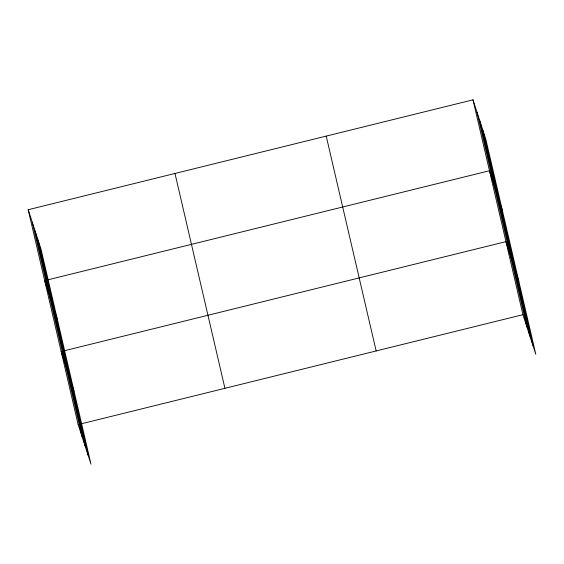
<?xml version="1.0" encoding="UTF-8"?>
<svg xmlns="http://www.w3.org/2000/svg" width="564" height="564" viewBox="0 0 564 564"><rect width="100%" height="100%" fill="white"/><g stroke="black" fill="none" stroke-linecap="round" stroke-linejoin="round"><path stroke-width="0.85" d="M28.2 209.73L41.066 249.316L91.008 464.165L78.149 424.579L28.2 209.73L472.992 99.835L485.851 139.421L535.8 354.27L522.934 314.684L472.992 99.835M62.872 351.104L61.166 351.527L74.025 391.12M64.578 350.688L505.957 241.632L518.817 281.224M78.149 424.579L79.855 424.156M81.561 423.733L522.934 314.684M502.334 210.323L489.474 170.737L44.683 280.625L57.549 320.218M482.932 130.439L532.881 345.288M479.929 121.189L529.878 336.038M477.01 112.208L526.959 327.057M326.211 136.1L376.16 350.949M174.981 173.465L224.93 388.314M38.148 240.334L88.09 455.183M35.137 231.085L85.086 445.934M32.218 222.103L82.168 436.952"/></g></svg>
